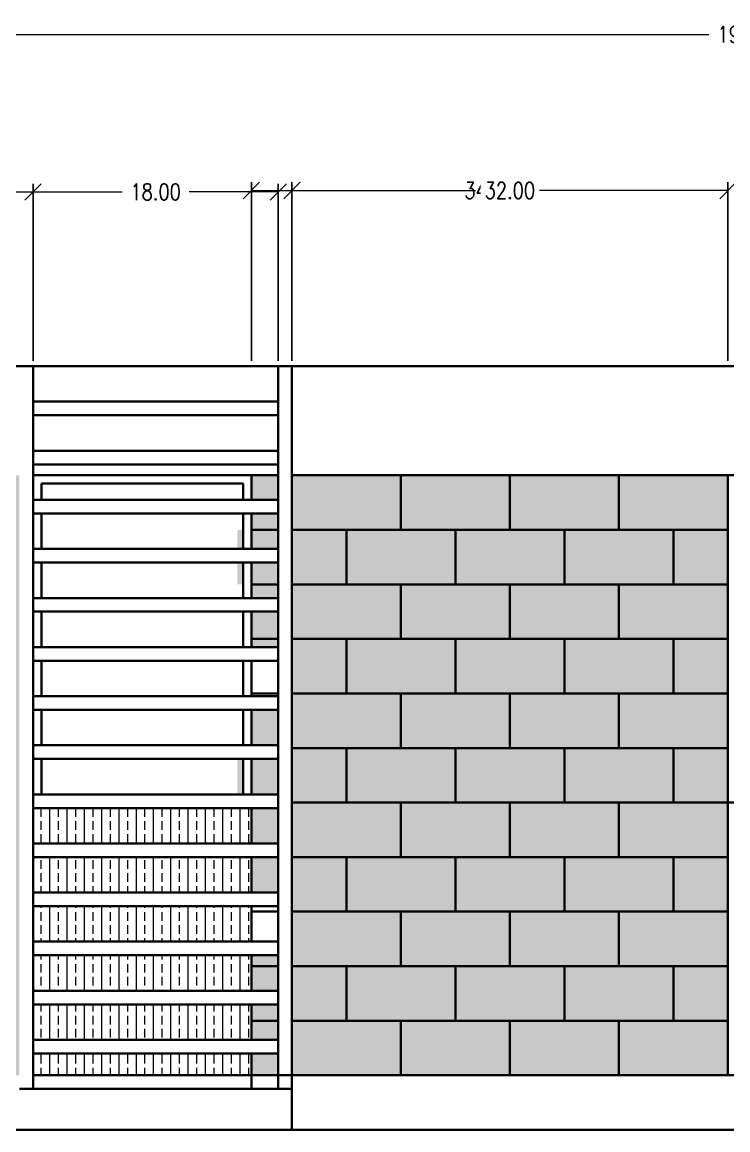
# Paper-space layout 'A000' of a CAD drawing. Header units: metres, sheet in millimetres. Extents: x -6 to 588, y -18 to 402.
# Drawn here: x 353.9 to 405.7, y 119.6 to 200.8 of the extents above; entities that cross this region are included whole.
import ezdxf

# ---------------------------------------------------------------- set-up
doc = ezdxf.new("R2010")
doc.units = ezdxf.units.M
doc.header["$MEASUREMENT"] = 0
doc.layers.get('DEFPOINTS').update_dxf_attribs({"color": 210})
for name, color, linetype, lineweight in [('A-ANNO-DIMS', 3, 'Continuous', 18), ('A-ELEV-MBE1', 7, 'Continuous', 35), ('A-ELEV-PATT', 8, 'Continuous', 18)]:
    doc.layers.add(name, color=color, linetype=linetype, lineweight=lineweight)
doc.styles.add('E-ROMANS', font='romans.shx', dxfattribs={"width": 0.8})
doc.dimstyles.new('E-0100_ARW_18', dxfattribs={"dimscale": 0.001, "dimtxt": 180, "dimasz": 180, "dimexe": 90, "dimexo": 60, "dimgap": 90, "dimtad": 0, "dimzin": 0, "dimdsep": 46, "dimtxsty": 'E-ROMANS', "dimblk": 'OPEN90', "dimcen": 90, "dimclrd": 256, "dimclre": 256, "dimclrt": 256, "dimadec": 0, "dimazin": 0, "dimtfac": 1, "dimtmove": 1, "dimatfit": 3, "dimldrblk": 'OPEN90', "dimfxl": 1, "dimtfill": 1, "dimtolj": 1, "dimtzin": 0, "dimarcsym": 0})

# ---------------------------------------------------------------- blocks, each defined once
blk = doc.blocks.new('_Oblique')
at = {"color": 0, "linetype": 'ByBlock', "lineweight": -2}
blk.add_line((-0.5, -0.5), (0.5, 0.5), dxfattribs=at)
blk = doc.blocks.new('*D96')
at = {"layer": 'A-ANNO-DIMS', "lineweight": -2, "transparency": 16777216}
for p, q in [((309.67, 175.968), (309.67, 200.498)), ((504.67, 175.968), (504.67, 200.498))]:
    blk.add_line(p, q, dxfattribs=at)
at = {"layer": 'A-ANNO-DIMS', "transparency": 16777216}
for p, q in [((309.67, 199.898), (404.261, 199.898)), ((504.67, 199.898), (410.079, 199.898))]:
    blk.add_line(p, q, dxfattribs=at)
at = {"layer": 'DEFPOINTS', "color": 0, "transparency": 16777216}
for p in [(504.67, 199.898), (309.67, 175.568), (504.67, 175.568)]:
    blk.add_point(p, dxfattribs=at)
at = {"layer": 'A-ANNO-DIMS', "transparency": 16777216, "xscale": 1.2, "yscale": 1.2, "zscale": 1.2, "rotation": 180}
blk.add_blockref('_Oblique', (309.67, 199.898), dxfattribs=at)
at = {"layer": 'A-ANNO-DIMS', "transparency": 16777216, "xscale": 1.2, "yscale": 1.2, "zscale": 1.2}
blk.add_blockref('_Oblique', (504.67, 199.898), dxfattribs=at)
at = {"layer": 'A-ANNO-DIMS', "transparency": 16777216, "insert": (407.17, 199.898), "char_height": 1.2, "attachment_point": 5, "style": 'E-ROMANS', "bg_fill": 3, "box_fill_scale": 1.25, "bg_fill_color": 256, "bg_fill_true_color": 13158600, "bg_fill_transparency": 0}
blk.add_mtext('\\A1;195.00', dxfattribs=at)
blk = doc.blocks.new('_Open90')
at = {"color": 0, "linetype": 'ByBlock', "lineweight": -2}
for p, q in [((0, 0), (-1, 0)), ((-0.5, 0.5), (0, 0)), ((0, 0), (-0.5, -0.5))]:
    blk.add_line(p, q, dxfattribs=at)
blk = doc.blocks.new('*D97')
at = {"layer": 'A-ANNO-DIMS', "lineweight": -2, "transparency": 16777216}
for p, q in [((309.67, 175.968), (309.67, 188.94)), ((354.67, 175.968), (354.67, 188.94))]:
    blk.add_line(p, q, dxfattribs=at)
at = {"layer": 'A-ANNO-DIMS', "transparency": 16777216}
for p, q in [((309.67, 188.34), (329.65, 188.34)), ((354.67, 188.34), (334.69, 188.34))]:
    blk.add_line(p, q, dxfattribs=at)
at = {"layer": 'DEFPOINTS', "color": 0, "transparency": 16777216}
for p in [(354.67, 188.34), (309.67, 175.568), (354.67, 175.568)]:
    blk.add_point(p, dxfattribs=at)
at = {"layer": 'A-ANNO-DIMS', "transparency": 16777216, "xscale": 1.2, "yscale": 1.2, "zscale": 1.2, "rotation": 180}
blk.add_blockref('_Oblique', (309.67, 188.34), dxfattribs=at)
at = {"layer": 'A-ANNO-DIMS', "transparency": 16777216, "xscale": 1.2, "yscale": 1.2, "zscale": 1.2}
blk.add_blockref('_Oblique', (354.67, 188.34), dxfattribs=at)
at = {"layer": 'A-ANNO-DIMS', "transparency": 16777216, "insert": (332.17, 188.34), "char_height": 1.2, "attachment_point": 5, "style": 'E-ROMANS', "bg_fill": 3, "box_fill_scale": 1.25, "bg_fill_color": 256, "bg_fill_true_color": 13158600, "bg_fill_transparency": 0}
blk.add_mtext('\\A1;45.00', dxfattribs=at)
blk = doc.blocks.new('*D98')
at = {"layer": 'A-ANNO-DIMS', "lineweight": -2, "transparency": 16777216}
for p, q in [((354.67, 175.968), (354.67, 188.951)), ((372.67, 175.968), (372.67, 188.951))]:
    blk.add_line(p, q, dxfattribs=at)
at = {"layer": 'A-ANNO-DIMS', "transparency": 16777216}
for p, q in [((354.67, 188.351), (361.219, 188.351)), ((372.67, 188.351), (366.121, 188.351))]:
    blk.add_line(p, q, dxfattribs=at)
at = {"layer": 'DEFPOINTS', "color": 0, "transparency": 16777216}
for p in [(372.67, 188.351), (354.67, 175.568), (372.67, 175.568)]:
    blk.add_point(p, dxfattribs=at)
at = {"layer": 'A-ANNO-DIMS', "transparency": 16777216, "xscale": 1.2, "yscale": 1.2, "zscale": 1.2, "rotation": 180}
blk.add_blockref('_Oblique', (354.67, 188.351), dxfattribs=at)
at = {"layer": 'A-ANNO-DIMS', "transparency": 16777216, "xscale": 1.2, "yscale": 1.2, "zscale": 1.2}
blk.add_blockref('_Oblique', (372.67, 188.351), dxfattribs=at)
at = {"layer": 'A-ANNO-DIMS', "transparency": 16777216, "insert": (363.67, 188.351), "char_height": 1.2, "attachment_point": 5, "style": 'E-ROMANS', "bg_fill": 3, "box_fill_scale": 1.25, "bg_fill_color": 256, "bg_fill_true_color": 13158600, "bg_fill_transparency": 0}
blk.add_mtext('\\A1;18.00', dxfattribs=at)
blk = doc.blocks.new('*D94')
at = {"layer": 'A-ANNO-DIMS', "lineweight": -2, "transparency": 16777216}
for p, q in [((370.696, 175.968), (370.696, 189.053)), ((405.67, 175.968), (405.67, 189.053))]:
    blk.add_line(p, q, dxfattribs=at)
at = {"layer": 'A-ANNO-DIMS', "transparency": 16777216}
for p, q in [((370.696, 188.453), (385.663, 188.453)), ((405.67, 188.453), (390.703, 188.453))]:
    blk.add_line(p, q, dxfattribs=at)
at = {"layer": 'DEFPOINTS', "color": 0, "transparency": 16777216}
for p in [(405.67, 188.453), (370.696, 175.568), (405.67, 175.568)]:
    blk.add_point(p, dxfattribs=at)
at = {"layer": 'A-ANNO-DIMS', "transparency": 16777216, "xscale": 1.2, "yscale": 1.2, "zscale": 1.2, "rotation": 180}
blk.add_blockref('_Oblique', (370.696, 188.453), dxfattribs=at)
at = {"layer": 'A-ANNO-DIMS', "transparency": 16777216, "xscale": 1.2, "yscale": 1.2, "zscale": 1.2}
blk.add_blockref('_Oblique', (405.67, 188.453), dxfattribs=at)
at = {"layer": 'A-ANNO-DIMS', "transparency": 16777216, "insert": (388.183, 188.453), "char_height": 1.2, "attachment_point": 5, "style": 'E-ROMANS', "bg_fill": 3, "box_fill_scale": 1.25, "bg_fill_color": 256, "bg_fill_true_color": 13158600, "bg_fill_transparency": 0}
blk.add_mtext('\\A1;34.97', dxfattribs=at)
blk = doc.blocks.new('*D99')
at = {"layer": 'A-ANNO-DIMS', "lineweight": -2, "transparency": 16777216}
for p, q in [((373.67, 175.968), (373.67, 189.053)), ((405.67, 175.968), (405.67, 189.053))]:
    blk.add_line(p, q, dxfattribs=at)
at = {"layer": 'A-ANNO-DIMS', "transparency": 16777216}
for p, q in [((373.67, 188.453), (387.15, 188.453)), ((405.67, 188.453), (392.19, 188.453))]:
    blk.add_line(p, q, dxfattribs=at)
at = {"layer": 'DEFPOINTS', "color": 0, "transparency": 16777216}
for p in [(373.67, 188.453), (373.67, 175.568), (405.67, 175.568)]:
    blk.add_point(p, dxfattribs=at)
at = {"layer": 'A-ANNO-DIMS', "transparency": 16777216, "xscale": 1.2, "yscale": 1.2, "zscale": 1.2, "rotation": 180}
blk.add_blockref('_Oblique', (373.67, 188.453), dxfattribs=at)
at = {"layer": 'A-ANNO-DIMS', "transparency": 16777216, "xscale": 1.2, "yscale": 1.2, "zscale": 1.2}
blk.add_blockref('_Oblique', (405.67, 188.453), dxfattribs=at)
at = {"layer": 'A-ANNO-DIMS', "transparency": 16777216, "insert": (389.67, 188.453), "char_height": 1.2, "attachment_point": 5, "style": 'E-ROMANS', "bg_fill": 3, "box_fill_scale": 1.25, "bg_fill_color": 256, "bg_fill_true_color": 13158600, "bg_fill_transparency": 0}
blk.add_mtext('\\A1;32.00', dxfattribs=at)

psp = doc.layouts.new('A000')

# ---------------------------------------------------------------- hatches: boundary and pattern name
at = {"layer": 'A-ELEV-PATT'}
h = psp.add_hatch(dxfattribs=at)
h.set_pattern_fill('DOTS,_O', color=256, scale=0.5, angle=450)
h.set_pattern_definition([(90, (988.5353, 5863.67945), (-0.79375, 0.396875), [0, -0.79375])])
h.paths.add_polyline_path([(353.67, 167.568), (309.67, 167.568), (309.67, 123.568), (353.67, 123.568)])
h.paths.add_polyline_path([(405.67, 167.568), (373.67, 167.568), (373.67, 123.568), (405.67, 123.568)])
h.paths.add_polyline_path([(370.096, 162.168), (370.096, 163.568), (369.67, 163.568), (369.67, 162.168)])
h.paths.add_polyline_path([(354.696, 165.768), (354.696, 167.568), (354.67, 167.568), (354.67, 165.768)])
h.paths.add_polyline_path([(354.696, 162.168), (354.696, 164.768), (354.67, 164.768), (354.67, 162.168)])
h.paths.add_polyline_path([(354.696, 158.568), (354.696, 161.168), (354.67, 161.168), (354.67, 158.568)])
h.paths.add_polyline_path([(370.696, 167.568), (370.696, 165.768), (372.67, 165.768), (372.67, 167.568)])
h.paths.add_polyline_path([(370.696, 164.768), (370.696, 162.168), (372.67, 162.168), (372.67, 164.768)])
h.paths.add_polyline_path([(354.696, 154.968), (354.696, 157.568), (354.67, 157.568), (354.67, 154.968)])
h.paths.add_polyline_path([(370.096, 159.568), (370.096, 161.168), (369.67, 161.168), (369.67, 159.568)])
h.paths.add_polyline_path([(370.696, 161.168), (370.696, 158.568), (372.67, 158.568), (372.67, 161.168)])
h.paths.add_polyline_path([(354.696, 147.768), (354.696, 150.368), (354.67, 150.368), (354.67, 147.768)])
h.paths.add_polyline_path([(370.696, 150.368), (370.696, 147.768), (372.67, 147.768), (372.67, 150.368)])
h.paths.add_polyline_path([(370.696, 157.568), (370.696, 154.968), (372.67, 154.968), (372.67, 157.568)])
h.paths.add_polyline_path([(370.096, 144.168), (370.096, 146.768), (369.67, 146.768), (369.67, 144.168)])
h.paths.add_polyline_path([(354.696, 144.168), (354.696, 146.768), (354.67, 146.768), (354.67, 144.168)])
h.paths.add_polyline_path([(354.696, 140.568), (354.696, 143.168), (354.67, 143.168), (354.67, 140.568)])
h.paths.add_polyline_path([(370.696, 143.168), (370.696, 140.568), (372.67, 140.568), (372.67, 143.168)])
h.paths.add_polyline_path([(370.696, 146.768), (370.696, 144.168), (372.67, 144.168), (372.67, 146.768)])
h.paths.add_polyline_path([(354.696, 136.968), (354.696, 139.568), (354.67, 139.568), (354.67, 136.968)])
h.paths.add_polyline_path([(370.696, 139.568), (370.696, 136.968), (372.67, 136.968), (372.67, 139.568)])
h.paths.add_polyline_path([(354.696, 126.168), (354.696, 128.768), (354.67, 128.768), (354.67, 126.168)])
h.paths.add_polyline_path([(370.696, 128.768), (370.696, 126.168), (372.67, 126.168), (372.67, 128.768)])
h.paths.add_polyline_path([(370.696, 125.168), (370.696, 123.568), (372.67, 123.568), (372.67, 125.168)])
h.paths.add_polyline_path([(370.696, 132.368), (370.696, 129.768), (372.67, 129.768), (372.67, 132.368)])
h.paths.add_polyline_path([(354.696, 123.568), (354.696, 125.168), (354.67, 125.168), (354.67, 123.568)])
h.paths.add_polyline_path([(354.696, 129.768), (354.696, 132.368), (354.67, 132.368), (354.67, 129.768)])
h.paths.add_polyline_path([(354.696, 133.368), (354.696, 135.968), (354.67, 135.968), (354.67, 133.368)])

# ---------------------------------------------------------------- linework, layer by layer
at = {"layer": 'A-ELEV-MBE1'}
for p, q in [((309.67, 175.568), (373.67, 175.568)), ((354.67, 175.568), (372.67, 175.568)), ((373.67, 175.568), (482.67, 175.568)), ((354.67, 172.968), (372.67, 172.968)), ((354.67, 171.968), (372.67, 171.968)), ((354.67, 169.368), (372.67, 169.368)), ((354.67, 168.368), (372.67, 168.368)), ((354.67, 167.568), (372.67, 167.568)), ((370.67, 167.568), (356.67, 167.568)), ((370.696, 167.568), (370.696, 165.768)), ((373.67, 167.568), (373.67, 123.568)), ((373.67, 167.568), (481.67, 167.568)), ((381.67, 167.568), (381.67, 163.568)), ((389.67, 167.568), (389.67, 163.568)), ((397.67, 167.568), (397.67, 163.568)), ((405.67, 167.568), (405.67, 123.568)), ((355.296, 166.968), (355.296, 165.768)), ((355.296, 166.968), (370.096, 166.968)), ((370.096, 165.768), (370.096, 166.968)), ((354.67, 165.768), (372.67, 165.768)), ((354.67, 164.768), (372.67, 164.768)), ((355.296, 164.768), (355.296, 162.168)), ((370.096, 162.168), (370.096, 164.768)), ((370.696, 164.768), (370.696, 162.168)), ((372.67, 163.568), (370.696, 163.568)), ((373.67, 163.568), (405.67, 163.568)), ((377.67, 163.568), (377.67, 159.568)), ((385.67, 163.568), (385.67, 159.568)), ((393.67, 163.568), (393.67, 159.568)), ((401.67, 163.568), (401.67, 159.568)), ((354.67, 162.168), (372.67, 162.168)), ((354.67, 161.168), (372.67, 161.168)), ((355.296, 161.168), (355.296, 158.568)), ((370.096, 158.568), (370.096, 161.168)), ((370.696, 161.168), (370.696, 158.568)), ((372.67, 159.568), (370.696, 159.568)), ((373.67, 159.568), (405.67, 159.568)), ((381.67, 159.568), (381.67, 155.568)), ((389.67, 159.568), (389.67, 155.568)), ((397.67, 159.568), (397.67, 155.568)), ((354.67, 158.568), (372.67, 158.568)), ((354.67, 157.568), (372.67, 157.568)), ((355.296, 157.568), (355.296, 154.968)), ((370.096, 154.968), (370.096, 157.568)), ((370.696, 157.568), (370.696, 154.968)), ((372.67, 155.568), (370.696, 155.568)), ((373.67, 155.568), (405.67, 155.568)), ((377.67, 155.568), (377.67, 151.568)), ((385.67, 155.568), (385.67, 151.568)), ((393.67, 155.568), (393.67, 151.568)), ((401.67, 155.568), (401.67, 151.568)), ((354.67, 154.968), (372.67, 154.968)), ((354.67, 153.968), (372.67, 153.968)), ((355.296, 153.968), (355.296, 151.368)), ((370.096, 153.968), (370.096, 151.368)), ((370.696, 153.968), (370.696, 151.368)), ((354.67, 151.368), (372.67, 151.368)), ((372.67, 151.568), (370.696, 151.568)), ((373.67, 151.568), (405.67, 151.568)), ((381.67, 151.568), (381.67, 147.568)), ((389.67, 151.568), (389.67, 147.568)), ((397.67, 151.568), (397.67, 147.568)), ((354.67, 150.368), (372.67, 150.368)), ((355.296, 150.368), (355.296, 147.768)), ((370.096, 150.368), (370.096, 147.768)), ((370.696, 150.368), (370.696, 147.768)), ((354.67, 147.768), (372.67, 147.768)), ((373.67, 147.568), (405.67, 147.568)), ((377.67, 147.568), (377.67, 143.568)), ((385.67, 147.568), (385.67, 143.568)), ((393.67, 147.568), (393.67, 143.568)), ((401.67, 147.568), (401.67, 143.568)), ((354.67, 146.768), (372.67, 146.768)), ((355.296, 146.768), (355.296, 144.168)), ((370.096, 146.768), (370.096, 144.168)), ((370.696, 146.768), (370.696, 144.168)), ((354.67, 144.168), (372.67, 144.168)), ((355.296, 144.168), (370.096, 144.168)), ((354.67, 143.168), (372.67, 143.168)), ((370.696, 143.168), (370.696, 140.568)), ((373.67, 143.568), (405.67, 143.568)), ((381.67, 143.568), (381.67, 139.568)), ((389.67, 143.568), (389.67, 139.568)), ((397.67, 143.568), (397.67, 139.568)), ((405.67, 143.568), (421.67, 143.568)), ((354.67, 140.568), (372.67, 140.568)), ((354.67, 139.568), (372.67, 139.568)), ((370.696, 139.568), (370.696, 136.968)), ((373.67, 139.568), (405.67, 139.568)), ((377.67, 139.568), (377.67, 135.568)), ((385.67, 139.568), (385.67, 135.568)), ((393.67, 139.568), (393.67, 135.568)), ((401.67, 139.568), (401.67, 135.568)), ((354.67, 136.968), (372.67, 136.968)), ((354.67, 135.968), (372.67, 135.968)), ((370.696, 135.968), (370.696, 133.368)), ((372.67, 135.568), (370.696, 135.568)), ((373.67, 135.568), (405.67, 135.568)), ((381.67, 135.568), (381.67, 131.568)), ((389.67, 135.568), (389.67, 131.568)), ((397.67, 135.568), (397.67, 131.568)), ((354.67, 133.368), (372.67, 133.368)), ((354.67, 132.368), (372.67, 132.368)), ((370.696, 132.368), (370.696, 129.768)), ((372.67, 131.568), (370.696, 131.568)), ((373.67, 131.568), (405.67, 131.568)), ((377.67, 131.568), (377.67, 127.568)), ((385.67, 131.568), (385.67, 127.568)), ((393.67, 131.568), (393.67, 127.568)), ((401.67, 131.568), (401.67, 127.568)), ((354.67, 129.768), (372.67, 129.768)), ((354.67, 128.768), (372.67, 128.768)), ((370.696, 128.768), (370.696, 126.168)), ((372.67, 127.568), (370.696, 127.568)), ((373.67, 127.568), (405.67, 127.568)), ((381.67, 127.568), (381.67, 123.568)), ((389.67, 127.568), (389.67, 123.568)), ((397.67, 127.568), (397.67, 123.568)), ((354.67, 126.168), (372.67, 126.168)), ((354.67, 125.168), (372.67, 125.168)), ((370.696, 125.168), (370.696, 122.568)), ((370.696, 123.568), (354.696, 123.568)), ((373.67, 123.568), (370.696, 123.568)), ((373.67, 123.568), (481.67, 123.568)), ((353.67, 122.568), (373.67, 122.568)), ((309.67, 119.568), (519.582, 119.568))]:
    psp.add_line(p, q, dxfattribs=at)
for points in [[(354.67, 122.568), (354.67, 175.568)], [(372.67, 122.568), (372.67, 175.568)], [(373.67, 119.568), (373.67, 175.568)], [(370.696, 154.968), (354.696, 154.968)]]:
    psp.add_lwpolyline(points, dxfattribs=at)
at = {"layer": 'A-ELEV-PATT', "linetype": 'Continuous'}
for p, q in [((355.268, 142.525), (355.268, 143.129)), ((355.903, 140.568), (355.903, 143.129)), ((356.538, 142.525), (356.538, 143.129)), ((357.173, 140.568), (357.173, 143.129)), ((357.808, 142.525), (357.808, 143.129)), ((358.443, 140.568), (358.443, 143.129)), ((359.078, 142.525), (359.078, 143.129)), ((359.713, 140.568), (359.713, 143.129)), ((360.348, 142.525), (360.348, 143.129)), ((360.983, 140.568), (360.983, 143.129)), ((361.618, 142.525), (361.618, 143.129)), ((362.253, 140.568), (362.253, 143.129)), ((362.888, 142.525), (362.888, 143.129)), ((363.523, 140.568), (363.523, 143.129)), ((364.158, 142.525), (364.158, 143.129)), ((364.793, 140.568), (364.793, 143.129)), ((365.428, 142.525), (365.428, 143.129)), ((366.063, 140.568), (366.063, 143.129)), ((366.698, 142.525), (366.698, 143.129)), ((367.333, 140.568), (367.333, 143.129)), ((367.968, 142.525), (367.968, 143.129)), ((368.603, 140.568), (368.603, 143.129)), ((369.238, 142.525), (369.238, 143.129)), ((369.873, 140.568), (369.873, 143.129)), ((370.508, 142.525), (370.508, 143.129)), ((355.268, 141.573), (355.268, 142.208)), ((356.538, 141.573), (356.538, 142.208)), ((357.808, 141.573), (357.808, 142.208)), ((359.078, 141.573), (359.078, 142.208)), ((360.348, 141.573), (360.348, 142.208)), ((361.618, 141.573), (361.618, 142.208)), ((362.888, 141.573), (362.888, 142.208)), ((364.158, 141.573), (364.158, 142.208)), ((365.428, 141.573), (365.428, 142.208)), ((366.698, 141.573), (366.698, 142.208)), ((367.968, 141.573), (367.968, 142.208)), ((369.238, 141.573), (369.238, 142.208)), ((370.508, 141.573), (370.508, 142.208)), ((355.268, 140.62), (355.268, 141.255)), ((356.538, 140.62), (356.538, 141.255)), ((357.808, 140.62), (357.808, 141.255)), ((359.078, 140.62), (359.078, 141.255)), ((360.348, 140.62), (360.348, 141.255)), ((361.618, 140.62), (361.618, 141.255)), ((362.888, 140.62), (362.888, 141.255)), ((364.158, 140.62), (364.158, 141.255)), ((365.428, 140.62), (365.428, 141.255)), ((366.698, 140.62), (366.698, 141.255)), ((367.968, 140.62), (367.968, 141.255)), ((369.238, 140.62), (369.238, 141.255)), ((370.508, 140.62), (370.508, 141.255)), ((355.268, 138.715), (355.268, 139.35)), ((355.903, 136.968), (355.903, 139.568)), ((356.538, 138.715), (356.538, 139.35)), ((357.173, 136.968), (357.173, 139.568)), ((357.808, 138.715), (357.808, 139.35)), ((358.443, 136.968), (358.443, 139.568)), ((359.078, 138.715), (359.078, 139.35)), ((359.713, 136.968), (359.713, 139.568)), ((360.348, 138.715), (360.348, 139.35)), ((360.983, 136.968), (360.983, 139.568)), ((361.618, 138.715), (361.618, 139.35)), ((362.253, 136.968), (362.253, 139.568)), ((362.888, 138.715), (362.888, 139.35)), ((363.523, 136.968), (363.523, 139.568)), ((364.158, 138.715), (364.158, 139.35)), ((364.793, 136.968), (364.793, 139.568)), ((365.428, 138.715), (365.428, 139.35)), ((366.063, 136.968), (366.063, 139.568)), ((366.698, 138.715), (366.698, 139.35)), ((367.333, 136.968), (367.333, 139.568)), ((367.968, 138.715), (367.968, 139.35)), ((368.603, 136.968), (368.603, 139.568)), ((369.238, 138.715), (369.238, 139.35)), ((369.873, 136.968), (369.873, 139.568)), ((370.508, 138.715), (370.508, 139.35)), ((355.268, 137.763), (355.268, 138.398)), ((356.538, 137.763), (356.538, 138.398)), ((357.808, 137.763), (357.808, 138.398)), ((359.078, 137.763), (359.078, 138.398)), ((360.348, 137.763), (360.348, 138.398)), ((361.618, 137.763), (361.618, 138.398)), ((362.888, 137.763), (362.888, 138.398)), ((364.158, 137.763), (364.158, 138.398)), ((365.428, 137.763), (365.428, 138.398)), ((366.698, 137.763), (366.698, 138.398)), ((367.968, 137.763), (367.968, 138.398)), ((369.238, 137.763), (369.238, 138.398)), ((370.508, 137.763), (370.508, 138.398)), ((355.268, 136.968), (355.268, 137.445)), ((356.538, 136.968), (356.538, 137.445)), ((357.808, 136.968), (357.808, 137.445)), ((359.078, 136.968), (359.078, 137.445)), ((360.348, 136.968), (360.348, 137.445)), ((361.618, 136.968), (361.618, 137.445)), ((362.888, 136.968), (362.888, 137.445)), ((364.158, 136.968), (364.158, 137.445)), ((365.428, 136.968), (365.428, 137.445)), ((366.698, 136.968), (366.698, 137.445)), ((367.968, 136.968), (367.968, 137.445)), ((369.238, 136.968), (369.238, 137.445)), ((370.508, 136.968), (370.508, 137.445)), ((355.268, 135.858), (355.268, 135.968)), ((355.903, 133.368), (355.903, 135.968)), ((356.538, 135.858), (356.538, 135.968)), ((357.173, 133.368), (357.173, 135.968)), ((357.808, 135.858), (357.808, 135.968)), ((358.443, 133.368), (358.443, 135.968)), ((359.078, 135.858), (359.078, 135.968)), ((359.713, 133.368), (359.713, 135.968)), ((360.348, 135.858), (360.348, 135.968)), ((360.983, 133.368), (360.983, 135.968)), ((361.618, 135.858), (361.618, 135.968)), ((362.253, 133.368), (362.253, 135.968)), ((362.888, 135.858), (362.888, 135.968)), ((363.523, 133.368), (363.523, 135.968)), ((364.158, 135.858), (364.158, 135.968)), ((364.793, 133.368), (364.793, 135.968)), ((365.428, 135.858), (365.428, 135.968)), ((366.063, 133.368), (366.063, 135.968)), ((366.698, 135.858), (366.698, 135.968)), ((367.333, 133.368), (367.333, 135.968)), ((367.968, 135.858), (367.968, 135.968)), ((368.603, 133.368), (368.603, 135.968)), ((369.238, 135.858), (369.238, 135.968)), ((369.873, 133.368), (369.873, 135.968)), ((370.508, 135.858), (370.508, 135.968)), ((355.268, 134.905), (355.268, 135.54)), ((356.538, 134.905), (356.538, 135.54)), ((357.808, 134.905), (357.808, 135.54)), ((359.078, 134.905), (359.078, 135.54)), ((360.348, 134.905), (360.348, 135.54)), ((361.618, 134.905), (361.618, 135.54)), ((362.888, 134.905), (362.888, 135.54)), ((364.158, 134.905), (364.158, 135.54)), ((365.428, 134.905), (365.428, 135.54)), ((366.698, 134.905), (366.698, 135.54)), ((367.968, 134.905), (367.968, 135.54)), ((369.238, 134.905), (369.238, 135.54)), ((370.508, 134.905), (370.508, 135.54)), ((355.268, 133.953), (355.268, 134.588)), ((356.538, 133.953), (356.538, 134.588)), ((357.808, 133.953), (357.808, 134.588)), ((359.078, 133.953), (359.078, 134.588)), ((360.348, 133.953), (360.348, 134.588)), ((361.618, 133.953), (361.618, 134.588)), ((362.888, 133.953), (362.888, 134.588)), ((364.158, 133.953), (364.158, 134.588)), ((365.428, 133.953), (365.428, 134.588)), ((366.698, 133.953), (366.698, 134.588)), ((367.968, 133.953), (367.968, 134.588)), ((369.238, 133.953), (369.238, 134.588)), ((370.508, 133.953), (370.508, 134.588)), ((355.268, 133.368), (355.268, 133.635)), ((356.538, 133.368), (356.538, 133.635)), ((357.808, 133.368), (357.808, 133.635)), ((359.078, 133.368), (359.078, 133.635)), ((360.348, 133.368), (360.348, 133.635)), ((361.618, 133.368), (361.618, 133.635)), ((362.888, 133.368), (362.888, 133.635)), ((364.158, 133.368), (364.158, 133.635)), ((365.428, 133.368), (365.428, 133.635)), ((366.698, 133.368), (366.698, 133.635)), ((367.968, 133.368), (367.968, 133.635)), ((369.238, 133.368), (369.238, 133.635)), ((370.508, 133.368), (370.508, 133.635)), ((355.268, 132.048), (355.268, 132.368)), ((355.268, 131.095), (355.268, 131.73)), ((355.903, 129.768), (355.903, 132.368)), ((356.538, 132.048), (356.538, 132.368)), ((356.538, 131.095), (356.538, 131.73)), ((357.173, 129.768), (357.173, 132.368)), ((357.808, 132.048), (357.808, 132.368)), ((357.808, 131.095), (357.808, 131.73)), ((358.443, 129.768), (358.443, 132.368)), ((359.078, 132.048), (359.078, 132.368)), ((359.078, 131.095), (359.078, 131.73)), ((359.713, 129.768), (359.713, 132.368)), ((360.348, 132.048), (360.348, 132.368)), ((360.348, 131.095), (360.348, 131.73)), ((360.983, 129.768), (360.983, 132.368)), ((361.618, 132.048), (361.618, 132.368)), ((361.618, 131.095), (361.618, 131.73)), ((362.253, 129.768), (362.253, 132.368)), ((362.888, 132.048), (362.888, 132.368)), ((362.888, 131.095), (362.888, 131.73)), ((363.523, 129.768), (363.523, 132.368)), ((364.158, 132.048), (364.158, 132.368)), ((364.158, 131.095), (364.158, 131.73)), ((364.793, 129.768), (364.793, 132.368)), ((365.428, 132.048), (365.428, 132.368)), ((365.428, 131.095), (365.428, 131.73)), ((366.063, 129.768), (366.063, 132.368)), ((366.698, 132.048), (366.698, 132.368)), ((366.698, 131.095), (366.698, 131.73)), ((367.333, 129.768), (367.333, 132.368)), ((367.968, 132.048), (367.968, 132.368)), ((367.968, 131.095), (367.968, 131.73)), ((368.603, 129.768), (368.603, 132.368)), ((369.238, 132.048), (369.238, 132.368)), ((369.238, 131.095), (369.238, 131.73)), ((369.873, 129.768), (369.873, 132.368)), ((370.508, 132.048), (370.508, 132.368)), ((370.508, 131.095), (370.508, 131.73)), ((355.268, 130.143), (355.268, 130.778)), ((356.538, 130.143), (356.538, 130.778)), ((357.808, 130.143), (357.808, 130.778)), ((359.078, 130.143), (359.078, 130.778)), ((360.348, 130.143), (360.348, 130.778)), ((361.618, 130.143), (361.618, 130.778)), ((362.888, 130.143), (362.888, 130.778)), ((364.158, 130.143), (364.158, 130.778)), ((365.428, 130.143), (365.428, 130.778)), ((366.698, 130.143), (366.698, 130.778)), ((367.968, 130.143), (367.968, 130.778)), ((369.238, 130.143), (369.238, 130.778)), ((370.508, 130.143), (370.508, 130.778)), ((355.268, 129.768), (355.268, 129.825)), ((356.538, 129.768), (356.538, 129.825)), ((357.808, 129.768), (357.808, 129.825)), ((359.078, 129.768), (359.078, 129.825)), ((360.348, 129.768), (360.348, 129.825)), ((361.618, 129.768), (361.618, 129.825)), ((362.888, 129.768), (362.888, 129.825)), ((364.158, 129.768), (364.158, 129.825)), ((365.428, 129.768), (365.428, 129.825)), ((366.698, 129.768), (366.698, 129.825)), ((367.968, 129.768), (367.968, 129.825)), ((369.238, 129.768), (369.238, 129.825)), ((370.508, 129.768), (370.508, 129.825)), ((355.268, 128.238), (355.268, 128.768)), ((355.903, 126.168), (355.903, 128.768)), ((356.538, 128.238), (356.538, 128.768)), ((357.173, 126.168), (357.173, 128.768)), ((357.808, 128.238), (357.808, 128.768)), ((358.443, 126.168), (358.443, 128.768)), ((359.078, 128.238), (359.078, 128.768)), ((359.713, 126.168), (359.713, 128.768)), ((360.348, 128.238), (360.348, 128.768)), ((360.983, 126.168), (360.983, 128.768)), ((361.618, 128.238), (361.618, 128.768)), ((362.253, 126.168), (362.253, 128.768)), ((362.888, 128.238), (362.888, 128.768)), ((363.523, 126.168), (363.523, 128.768)), ((364.158, 128.238), (364.158, 128.768)), ((364.793, 126.168), (364.793, 128.768)), ((365.428, 128.238), (365.428, 128.768)), ((366.063, 126.168), (366.063, 128.768)), ((366.698, 128.238), (366.698, 128.768)), ((367.333, 126.168), (367.333, 128.768)), ((367.968, 128.238), (367.968, 128.768)), ((368.603, 126.168), (368.603, 128.768)), ((369.238, 128.238), (369.238, 128.768)), ((369.873, 126.168), (369.873, 128.768)), ((370.508, 128.238), (370.508, 128.768)), ((355.268, 127.285), (355.268, 127.92)), ((356.538, 127.285), (356.538, 127.92)), ((357.808, 127.285), (357.808, 127.92)), ((359.078, 127.285), (359.078, 127.92)), ((360.348, 127.285), (360.348, 127.92)), ((361.618, 127.285), (361.618, 127.92)), ((362.888, 127.285), (362.888, 127.92)), ((364.158, 127.285), (364.158, 127.92)), ((365.428, 127.285), (365.428, 127.92)), ((366.698, 127.285), (366.698, 127.92)), ((367.968, 127.285), (367.968, 127.92)), ((369.238, 127.285), (369.238, 127.92)), ((370.508, 127.285), (370.508, 127.92)), ((355.268, 126.333), (355.268, 126.968)), ((356.538, 126.333), (356.538, 126.968)), ((357.808, 126.333), (357.808, 126.968)), ((359.078, 126.333), (359.078, 126.968)), ((360.348, 126.333), (360.348, 126.968)), ((361.618, 126.333), (361.618, 126.968)), ((362.888, 126.333), (362.888, 126.968)), ((364.158, 126.333), (364.158, 126.968)), ((365.428, 126.333), (365.428, 126.968)), ((366.698, 126.333), (366.698, 126.968)), ((367.968, 126.333), (367.968, 126.968)), ((369.238, 126.333), (369.238, 126.968)), ((370.508, 126.333), (370.508, 126.968)), ((355.903, 123.568), (355.903, 125.168)), ((357.173, 123.568), (357.173, 125.168)), ((358.443, 123.568), (358.443, 125.168)), ((359.713, 123.568), (359.713, 125.168)), ((360.983, 123.568), (360.983, 125.168)), ((362.253, 123.568), (362.253, 125.168)), ((363.523, 123.568), (363.523, 125.168)), ((364.793, 123.568), (364.793, 125.168)), ((366.063, 123.568), (366.063, 125.168)), ((367.333, 123.568), (367.333, 125.168)), ((368.603, 123.568), (368.603, 125.168)), ((369.873, 123.568), (369.873, 125.168)), ((355.268, 124.428), (355.268, 125.063)), ((356.538, 124.428), (356.538, 125.063)), ((357.808, 124.428), (357.808, 125.063)), ((359.078, 124.428), (359.078, 125.063)), ((360.348, 124.428), (360.348, 125.063)), ((361.618, 124.428), (361.618, 125.063)), ((362.888, 124.428), (362.888, 125.063)), ((364.158, 124.428), (364.158, 125.063)), ((365.428, 124.428), (365.428, 125.063)), ((366.698, 124.428), (366.698, 125.063)), ((367.968, 124.428), (367.968, 125.063)), ((369.238, 124.428), (369.238, 125.063)), ((370.508, 124.428), (370.508, 125.063)), ((355.268, 123.568), (355.268, 124.11)), ((356.538, 123.568), (356.538, 124.11)), ((357.808, 123.568), (357.808, 124.11)), ((359.078, 123.568), (359.078, 124.11)), ((360.348, 123.568), (360.348, 124.11)), ((361.618, 123.568), (361.618, 124.11)), ((362.888, 123.568), (362.888, 124.11)), ((364.158, 123.568), (364.158, 124.11)), ((365.428, 123.568), (365.428, 124.11)), ((366.698, 123.568), (366.698, 124.11)), ((367.968, 123.568), (367.968, 124.11)), ((369.238, 123.568), (369.238, 124.11)), ((370.508, 123.568), (370.508, 124.11))]:
    psp.add_line(p, q, dxfattribs=at)

# ---------------------------------------------------------------- next in the draw order: dimensions: what is measured, and where the dimension line sits
at = {"layer": 'A-ANNO-DIMS'}
dim = psp.add_linear_dim(base=(504.67, 199.898), p1=(309.67, 175.568), p2=(504.67, 175.568), dimstyle='E-0100_ARW_18', override={"dimscale": 0.01, "dimtxt": 120, "dimasz": 120, "dimexe": 60, "dimexo": 40, "dimgap": 60, "dimblk": 'Oblique', "dimcen": 60, "dimlwd": 65535}, dxfattribs=at)
dim.commit()
dim.dimension.update_dxf_attribs({"geometry": '*D96', "text_midpoint": (407.17, 199.898)})

# ---------------------------------------------------------------- next in the draw order: dimensions: what is measured, and where the dimension line sits
dim = psp.add_linear_dim(base=(354.67, 188.34), p1=(309.67, 175.568), p2=(354.67, 175.568), dimstyle='E-0100_ARW_18', override={"dimscale": 0.01, "dimtxt": 120, "dimasz": 120, "dimexe": 60, "dimexo": 40, "dimgap": 60, "dimblk": 'Oblique', "dimcen": 60, "dimlwd": 65535}, dxfattribs=at)
dim.commit()
dim.dimension.update_dxf_attribs({"geometry": '*D97', "text_midpoint": (332.17, 188.34)})

# ---------------------------------------------------------------- next in the draw order: dimensions: what is measured, and where the dimension line sits
dim = psp.add_linear_dim(base=(372.67, 188.351), p1=(354.67, 175.568), p2=(372.67, 175.568), dimstyle='E-0100_ARW_18', override={"dimscale": 0.01, "dimtxt": 120, "dimasz": 120, "dimexe": 60, "dimexo": 40, "dimgap": 60, "dimblk": 'Oblique', "dimcen": 60, "dimlwd": 65535}, dxfattribs=at)
dim.commit()
dim.dimension.update_dxf_attribs({"geometry": '*D98', "text_midpoint": (363.67, 188.351)})

# ---------------------------------------------------------------- next in the draw order: dimensions: what is measured, and where the dimension line sits
dim = psp.add_linear_dim(base=(405.67, 188.453), p1=(370.696, 175.568), p2=(405.67, 175.568), dimstyle='E-0100_ARW_18', override={"dimscale": 0.01, "dimtxt": 120, "dimasz": 120, "dimexe": 60, "dimexo": 40, "dimgap": 60, "dimblk": 'Oblique', "dimcen": 60, "dimlwd": 65535}, dxfattribs=at)
dim.commit()
dim.dimension.update_dxf_attribs({"geometry": '*D94', "text_midpoint": (388.183, 188.453)})

# ---------------------------------------------------------------- next in the draw order: dimensions: what is measured, and where the dimension line sits
dim = psp.add_linear_dim(base=(373.67, 188.453), p1=(405.67, 175.568), p2=(373.67, 175.568), dimstyle='E-0100_ARW_18', override={"dimscale": 0.01, "dimtxt": 120, "dimasz": 120, "dimexe": 60, "dimexo": 40, "dimgap": 60, "dimblk": 'Oblique', "dimcen": 60, "dimlwd": 65535}, dxfattribs=at)
dim.commit()
dim.dimension.update_dxf_attribs({"geometry": '*D99', "text_midpoint": (389.67, 188.453)})

doc.saveas('drawing.dxf')
